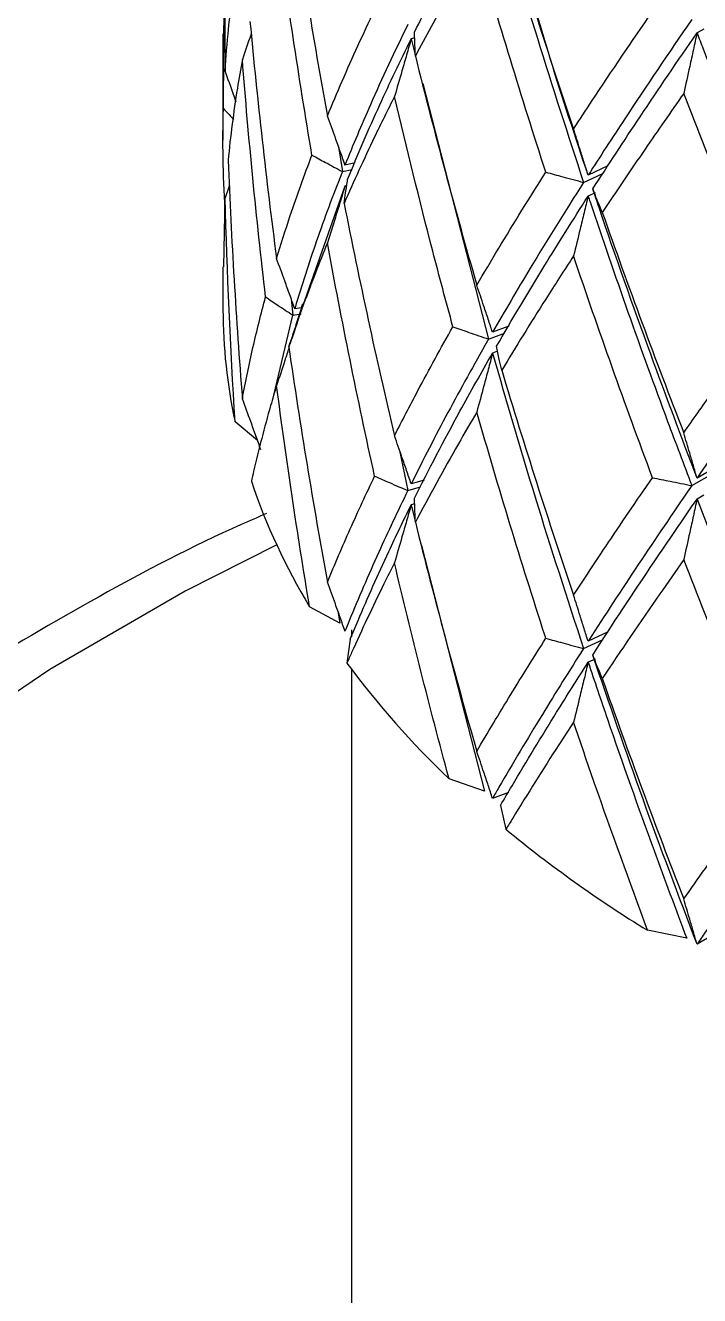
# Model space of a CAD drawing. Extents: x 0 to 10.8, y -11.1 to 0.
# Drawn here: x 4.4711 to 4.5236, y -5.1652 to -5.0663 of the extents above; entities that cross this region are included whole.
import ezdxf

# ---------------------------------------------------------------- set-up
doc = ezdxf.new("R2010")
doc.units = 0
doc.header["$LTSCALE"] = 0.5
doc.header["$MEASUREMENT"] = 0
doc.layers.add('Dimension', color=10, linetype='CONTINUOUS')
doc.layers.add('Mounting', color=4, linetype='CONTINUOUS')

msp = doc.modelspace()

# ---------------------------------------------------------------- linework, layer by layer
at = {"layer": 'Dimension', "transparency": 16777216}
msp.add_open_spline([(4.295788687800496, -4.453301352101676), (5.645067267058266, -4.366282299263275), (6.244345846315582, -5.578301352101789), (6.843624425573125, -6.790320404940189), (8.192903004830669, -6.703301352101676)], degree=3, dxfattribs=at)
at = {"layer": 'Mounting', "lineweight": 25, "transparency": 16777216}
for p, q in [((4.486551396205186, -5.057123224453505), (4.486642742927643, -5.069896564470469)), ((4.486509760085937, -5.072819266015642), (4.486586704035972, -5.062060445136979)), ((4.486474867769175, -5.066996823769159), (4.486474867769175, -5.075266394373557)), ((4.523907179187063, -5.066628339526915), (4.523388675312162, -5.066927665457285)), ((4.501402625802257, -5.067304513515296), (4.501129993169343, -5.067384706431199)), ((4.501129993692757, -5.067384707458586), (4.501451040928714, -5.068630713029449)), ((4.502026734839092, -5.070865019197811), (4.507155012879593, -5.09076820568913)), ((4.495474500691671, -5.075788697846917), (4.49577378090612, -5.077721727586265)), ((4.496769596422837, -5.0770372819714), (4.495976958844949, -5.077212930412998)), ((4.495773779733781, -5.077721728770257), (4.496535597248567, -5.077555283962226)), ((4.514553425405211, -5.078562585705924), (4.51606432551057, -5.077863053317969)), ((4.51644120351898, -5.077287278713698), (4.514911383163508, -5.07800243661967)), ((4.486991132191406, -5.078787589691899), (4.48664277599346, -5.07976839416358)), ((4.495976957753101, -5.078845964560287), (4.492703171817084, -5.088136773939084)), ((4.496108840125089, -5.078816742090396), (4.495976869013248, -5.078845986881277)), ((4.48653628567331, -5.08513885377721), (4.486642742225968, -5.079768515599255)), ((4.515449775494289, -5.079383872972073), (4.514911349170916, -5.079635575621808)), ((4.486474867769175, -5.085139442436684), (4.486474867769175, -5.088457936678822)), ((4.491783975506223, -5.087618656773373), (4.491915663491909, -5.08889761846774)), ((4.490333200669284, -5.095570783369794), (4.491915623979367, -5.088897646269402)), ((4.491915621765884, -5.088897671004588), (4.492555816311096, -5.088800507875874)), ((4.492582768130433, -5.088318868680744), (4.492061946178183, -5.088399431379855)), ((4.492061994936421, -5.090032341524989), (4.491833658431233, -5.090744309375225)), ((4.508733920597933, -5.089752427196856), (4.507464577102837, -5.090228297688554)), ((4.491600161977885, -5.091372887664875), (4.491717050962279, -5.091015290249061)), ((4.50715501157174, -5.090768207023643), (4.508394493163451, -5.090308311632441)), ((4.507859093094339, -5.091713432188953), (4.5074644964036, -5.09186136450387)), ((4.489170951174401, -5.098667385040869), (4.487413567653221, -5.097195799365807)), ((4.500226592002036, -5.099431732617745), (4.500872253344824, -5.10255939816858)), ((4.52534118985659, -5.100453289533164), (4.523388682163386, -5.101580448139146)), ((4.502148672061367, -5.10173705347853), (4.501129965951122, -5.10203669851137)), ((4.522986259711615, -5.102163557618155), (4.524905087646403, -5.101066234471034)), ((4.500872202908113, -5.102559456297456), (4.501860675962917, -5.102272083688604)), ((4.501130010927682, -5.103669602969205), (4.501451272191844, -5.104922010554503)), ((4.501402601028531, -5.103589584345684), (4.501130029091655, -5.103669759410025)), ((4.5239092592833, -5.102912961958737), (4.523388614123633, -5.103213523979264)), ((4.501938664304362, -5.106822064021344), (4.506847726599972, -5.125959593327025)), ((4.495573128857814, -5.112882298858608), (4.493216937991974, -5.11159523465318)), ((4.49542953662376, -5.111947821245337), (4.495573128377146, -5.112882295842155)), ((4.496474867769166, -5.113387935614298), (4.496474867769166, -5.113926840770091)), ((4.516476797534324, -5.113555746470922), (4.514911325431058, -5.114287570793863)), ((4.496390825496292, -5.114112021445635), (4.496131662677953, -5.115978648028147)), ((4.514553389239154, -5.114847686367114), (4.516088318157927, -5.114137028848745)), ((4.515451288415534, -5.11566822925505), (4.514911380502781, -5.115920624519902)), ((4.496474867769166, -5.116442996816886), (4.496474867769166, -5.188892456540714)), ((4.506847727338027, -5.125959596269524), (4.504079485330294, -5.124983458993995)), ((4.508714250545836, -5.126045143147621), (4.50746457627929, -5.126513639811378)), ((4.50809044317316, -5.127064302539566), (4.508509214167134, -5.128921244834771)), ((4.522585765242411, -5.137397889926206), (4.519526462713657, -5.136775342427995)), ((4.525325996250103, -5.136747402336482), (4.523388681468987, -5.137865790354113))]:
    msp.add_line(p, q, dxfattribs=at)
at = {"layer": 'Mounting', "lineweight": 25, "transparency": 16777216, "flags": 128}
msp.add_lwpolyline([(4.490662147693911, -5.106789437495479), (4.483533583325652, -5.110395158018207), (4.472998825183822, -5.116476744443275), (4.463345923856423, -5.123027974549473), (4.45463748211273, -5.130006361095695), (4.446929977539185, -5.13736664656733), (4.440273396260636, -5.145061096688721), (4.434710908760735, -5.153039809998234), (4.430278589905583, -5.161251041478351), (4.427005184983955, -5.169641538142002), (4.42491192328248, -5.178156884398675), (4.424012380407021, -5.186741854960303), (4.424312390237901, -5.195340772998406), (4.425810007096288, -5.203897871229856), (4.428495518362524, -5.212357653589038), (4.432351507465, -5.220665255141), (4.437352966835078, -5.228766797901756), (4.443467460089778, -5.236609740257791), (4.450655332393353, -5.244143217718317), (4.458869967636019, -5.251318372791104), (4.468058090756358, -5.258088671842245), (4.478160113249487, -5.264410206884349)], dxfattribs=at)
at = {"layer": 'Mounting', "lineweight": 25, "transparency": 16777216}
for centre, radius, start, end in [((4.527906879153534, -5.088426288904827), 0.04143202347141255, 180.0437652787543, 192.2196621671841), ((4.535482565042003, -5.086045033238463), 0.04938821721011215, 198.6433369069535, 211.15358736301), ((4.551302716291048, -5.075293452371682), 0.06855020256738359, 216.4064506295553, 226.4580602502554), ((4.570723435422678, -5.053305138092298), 0.0979204007694649, 230.5536780080762, 238.4768681198022)]:
    msp.add_arc(centre, radius, start, end, dxfattribs=at)
for points in [[(4.491600165691125, -5.055087865348185), (4.492491120901377, -5.061211908302027), (4.493495807977069, -5.067316336851718), (4.494611310343316, -5.0733962097421)], [(4.508179928510344, -5.056892781414206), (4.509948924386208, -5.062773655868455), (4.511815587623005, -5.068615586669921), (4.513774499286683, -5.07441439461445)], [(4.493407141527314, -5.076441097570807), (4.492374886564676, -5.070343634258563), (4.491454610951223, -5.064223448174062), (4.490648986153928, -5.058085526349885)], [(4.511617087379818, -5.077766832621649), (4.50972788100853, -5.071936380427417), (4.507933013427191, -5.066064339911577), (4.506237695141863, -5.060154977689024)], [(4.48857805629541, -5.066037033798636), (4.489152359421496, -5.072205224168954), (4.489843315975577, -5.078360771247162), (4.49064892025217, -5.084498585304857)], [(4.489793765824516, -5.087481242457841), (4.489074131388861, -5.081330849751737), (4.488469974505733, -5.075164616420977), (4.487983048938986, -5.06898766319938)], [(4.501455137649373, -5.068733421270451), (4.502946717313989, -5.074712903006969), (4.504542479350675, -5.080659548309484), (4.506237791312287, -5.086568873962563)], [(4.529202529193299, -5.088514270520477), (4.526840259469736, -5.082941778268776), (4.524555288863667, -5.07731728349961), (4.522354250651233, -5.071644334201835)], [(4.486875013009922, -5.076842704542969), (4.487126401328851, -5.083036118267614), (4.487496102619616, -5.089223996884868), (4.487983043630493, -5.095401156909418)], [(4.487413567924705, -5.097195799597046), (4.48705273430096, -5.091392677649651), (4.486795572424853, -5.085582104486491), (4.486642739461786, -5.07976837427924)], [(4.495908269483607, -5.0802025157206), (4.497106063642832, -5.086263183408562), (4.498413408558008, -5.092297482778747), (4.499826509273817, -5.098300676060148)], [(4.516009237750495, -5.080897947384358), (4.518036252680758, -5.08666393704442), (4.520153347220003, -5.092385303350341), (4.522354375509622, -5.098058217064363)], [(4.498286557612573, -5.101428657193594), (4.49695302684836, -5.095402841073394), (4.495726745132288, -5.089347670306609), (4.494611272150451, -5.083267943231533)], [(4.519921972426346, -5.101549335143432), (4.517784563512578, -5.095840809529761), (4.515733443156932, -5.090085232424201), (4.513774565554741, -5.084286532436408)], [(4.49160010037258, -5.09137291908246), (4.492491058393625, -5.097497020504818), (4.493495750480633, -5.103601507276835), (4.494611259989142, -5.109681438001473)], [(4.508180035570149, -5.093178640032647), (4.509948971410722, -5.099059300240071), (4.511815567440863, -5.104901019526153), (4.513774405313598, -5.110699619140576)], [(4.493216938276873, -5.111595234850597), (4.492261474071256, -5.10587197977884), (4.491404732562387, -5.100128993130738), (4.490648903110923, -5.094370396363956)], [(4.501455028296959, -5.105018485602898), (4.502946616879399, -5.110998025096364), (4.504542389897324, -5.116944727650832), (4.506237714785357, -5.122854109920524)], [(4.504079485616103, -5.124983459156795), (4.502571149199412, -5.119409696132664), (4.501152271772298, -5.113804783536239), (4.499826479207059, -5.108172489983588)], [(4.529202369537188, -5.124799396605226), (4.526840174221661, -5.119227069325461), (4.524555273534133, -5.113602742729029), (4.522354300150027, -5.107929964487369)], [(4.516009089143836, -5.117183027368583), (4.518036118709006, -5.122949073356551), (4.520153229719881, -5.128670495248628), (4.522354276154601, -5.134343463694051)]]:
    msp.add_open_spline(points, degree=3, dxfattribs=at)
for points, knots in [([(4.501390178362726, -5.066861206132955), (4.502253784085951, -5.065130376421507), (4.503157108925961, -5.063386715522768), (4.505172328158551, -5.059627773733837), (4.5062946345829, -5.057610377454068), (4.507464594541261, -5.055575521332401)], [0.003097175271565411, 0.003097175271565411, 0.003097175271565411, 0.003097175271565411, 0.003387481537907919, 0.003387481537907919, 0.003717925343859402, 0.003717925343859402, 0.003717925343859402, 0.003717925343859402]), ([(4.507464573805464, -5.055575531079398), (4.507587549035179, -5.056006606851895), (4.508711515778032, -5.059946545263188), (4.51099618842818, -5.067643455844745), (4.513337965695655, -5.074831744242715), (4.514553392395101, -5.078562601895953)], [0, 0, 0, 0, 0.05579333311730928, 0.5099388791400425, 1, 1, 1, 1]), ([(4.506237738184154, -5.060154972725627), (4.505452434773588, -5.061496155133398), (4.504688373265026, -5.062829502735951), (4.503085616389626, -5.065692391856601), (4.502255142887407, -5.067218098064188), (4.501455121012441, -5.068733421262323)], [0.003133451221439314, 0.003133451221439314, 0.003133451221439314, 0.003133451221439314, 0.003352568823996515, 0.003352568823996515, 0.00360659914046512, 0.00360659914046512, 0.00360659914046512, 0.00360659914046512]), ([(4.486642753224714, -5.069896578084865), (4.486710763900646, -5.068807938471366), (4.486799455239179, -5.06771809991784), (4.487061326395178, -5.065105543944298), (4.487253860030478, -5.063582997499395), (4.487486251016435, -5.062057603101266)], [0.004330217516258996, 0.004330217516258996, 0.004330217516258996, 0.004330217516258996, 0.004527813258580844, 0.004527813258580844, 0.004803374041171374, 0.004803374041171374, 0.004803374041171374, 0.004803374041171374]), ([(4.494611270071118, -5.073396200290915), (4.494980505811327, -5.072494337406738), (4.495361867738666, -5.0715897944022), (4.496550060987602, -5.068848904873107), (4.497394264794821, -5.067003005002221), (4.498286646906308, -5.065143560120646)], [0.003680059077938308, 0.003680059077938308, 0.003680059077938308, 0.003680059077938308, 0.003836740417369855, 0.003836740417369855, 0.004153311257810269, 0.004153311257810269, 0.004153311257810269, 0.004153311257810269]), ([(4.513774490186279, -5.074414393781922), (4.514254030075563, -5.073678545909559), (4.514739121826551, -5.072940081536956), (4.516744381806348, -5.069910570674608), (4.518309234610342, -5.067599502891824), (4.519921932183024, -5.065263497358558)], [0.003029962210435011, 0.003029962210435011, 0.003029962210435011, 0.003029962210435011, 0.003145749891090094, 0.003145749891090094, 0.003503269218563002, 0.003503269218563002, 0.003503269218563002, 0.003503269218563002]), ([(4.50087222881416, -5.066274326987468), (4.499840549490727, -5.068374970174261), (4.498867314016024, -5.070458221982221), (4.497260464858527, -5.074096396881032), (4.496601181725964, -5.075658502302076), (4.495976957173525, -5.077212930688233)], [0.003643827384632392, 0.003643827384632392, 0.003643827384632392, 0.003643827384632392, 0.003996629918378722, 0.003996629918378722, 0.004264701058186559, 0.004264701058186559, 0.004264701058186559, 0.004264701058186559]), ([(4.514911357685378, -5.078002450792269), (4.513909830036482, -5.075004725805343), (4.512527437824247, -5.070867015098599), (4.51127791328463, -5.066672737432441), (4.51093365525594, -5.065517166880738)], [0, 0, 0, 0, 0.7244887812131618, 1, 1, 1, 1]), ([(4.522986266555108, -5.065877690710352), (4.521187664919808, -5.068487785386822), (4.519445098303095, -5.071067164373005), (4.516790880275948, -5.075090222912138), (4.515840555195382, -5.076551335242755), (4.514911347408542, -5.078002443466005)], [0.002993668817883921, 0.002993668817883921, 0.002993668817883921, 0.002993668817883921, 0.003387481537907919, 0.003387481537907919, 0.003614582098343172, 0.003614582098343172, 0.003614582098343172, 0.003614582098343172]), ([(4.488681361885938, -5.06695595810271), (4.488666101274248, -5.067000821228078), (4.488650830659253, -5.067045682868581), (4.488635550036406, -5.067090543018537), (4.488420044175427, -5.067723215217029), (4.488202546914181, -5.068355593416072), (4.487983046496311, -5.068987661332073)], [6.962514799859364e-05, 6.962514799859364e-05, 6.962514799859364e-05, 6.962514799859364e-05, 7.384898531625551e-05, 7.384898531625551e-05, 7.384898531625551e-05, 0.0001334188559339996, 0.0001334188559339996, 0.0001334188559339996, 0.0001334188559339996]), ([(4.50145512060999, -5.068733412084555), (4.501442867984679, -5.068453763010154), (4.501431758151284, -5.068174096535188), (4.501421791857865, -5.067894417321611), (4.501415655849542, -5.067722225525813), (4.501409953289567, -5.067550028424364), (4.50140468434347, -5.067377827106213), (4.501399415353262, -5.067205624332644), (4.501394579973066, -5.067033416978461), (4.501390178362726, -5.066861206133069)], [0, 0, 0, 0, 3.6924544755283e-05, 3.6924544755283e-05, 3.6924544755283e-05, 5.965806363265515e-05, 5.965806363265515e-05, 5.965806363265515e-05, 8.239177464945555e-05, 8.239177464945555e-05, 8.239177464945555e-05, 8.239177464945555e-05]), ([(4.515271393661578, -5.079074453323756), (4.516464454290599, -5.077218831095365), (4.517692411017833, -5.075345850314932), (4.520390815762767, -5.071300903961799), (4.521869732568348, -5.069125677464967), (4.52338869686605, -5.066927669832864)], [0.00309717469232233, 0.00309717469232233, 0.00309717469232233, 0.00309717469232233, 0.003387481537907919, 0.003387481537907919, 0.003717925343859384, 0.003717925343859384, 0.003717925343859384, 0.003717925343859384]), ([(4.523388696866277, -5.06692766983258), (4.523295247352053, -5.067362291310303), (4.523201254738524, -5.067797049094054), (4.523106716934535, -5.068231940335636), (4.523012179129182, -5.068666831583471), (4.522917095874391, -5.069101857481542), (4.522821465115157, -5.069537015125604), (4.522667172268257, -5.070239108387113), (4.522511453274547, -5.070941548730559), (4.522354299710969, -5.071644323649821)], [0, 0, 0, 0, 3.692449222956074e-05, 3.692449222956074e-05, 3.692449222956074e-05, 7.384898534112689e-05, 7.384898534112689e-05, 7.384898534112689e-05, 0.0001334239379046245, 0.0001334239379046245, 0.0001334239379046245, 0.0001334239379046245]), ([(4.523388681580855, -5.066927681765435), (4.523548171266611, -5.067341618870842), (4.525005872161046, -5.071124913608116), (4.52793259266241, -5.078505620911642), (4.530848064766587, -5.085374923687823), (4.532361249938276, -5.088940221769349)], [0, 0, 0, 0, 0.05579333311731482, 0.5099388791400454, 1, 1, 1, 1]), ([(4.496182644685632, -5.078336612061776), (4.496964678811764, -5.076410691640319), (4.497800470828224, -5.074472468064755), (4.499462842095454, -5.070819617683981), (4.500276631995803, -5.069108471962522), (4.501129993692757, -5.067384707458586)], [0.0024457030039914, 0.0024457030039914, 0.0024457030039914, 0.0024457030039914, 0.002778333157437116, 0.002778333157437116, 0.003067885072835928, 0.003067885072835928, 0.003067885072835928, 0.003067885072835928]), ([(4.501129993692757, -5.067384707458586), (4.501012239793909, -5.067800017972615), (4.500893801619668, -5.068215352559605), (4.500774676548644, -5.068630707939747), (4.500655551476029, -5.0690460633258), (4.500535739179895, -5.069461440643408), (4.500415237073184, -5.069876836564674), (4.500220817055379, -5.070547042957912), (4.500024600229153, -5.071217301716786), (4.499826575924317, -5.071887598599233)], [0, 0, 0, 0, 3.692449221874746e-05, 3.692449221874746e-05, 3.692449221874746e-05, 7.384898531711333e-05, 7.384898531711333e-05, 7.384898531711333e-05, 0.0001334236841251707, 0.0001334236841251707, 0.0001334236841251707, 0.0001334236841251707]), ([(4.487983046496311, -5.068987661332187), (4.487844014109214, -5.069737829834196), (4.487714533061535, -5.07048713252243), (4.487294710653714, -5.073108235330608), (4.487054732658635, -5.074976351988937), (4.486875058152236, -5.076842679601384)], [0.001830253417566474, 0.001830253417566474, 0.001830253417566474, 0.001830253417566474, 0.001965753762317552, 0.001965753762317552, 0.002304685121717392, 0.002304685121717392, 0.002304685121717392, 0.002304685121717392]), ([(4.487514644950807, -5.072308261151818), (4.487444059119525, -5.072110183701398), (4.487157224559269, -5.071305270626794), (4.486863897068361, -5.070502100030126), (4.486642753224714, -5.06989657808532)], [0, 0, 0, 0, 0.2460855174419, 0.9999999999999999, 0.9999999999999999, 0.9999999999999999, 0.9999999999999999]), ([(4.499826575924544, -5.071887598598721), (4.499295785287813, -5.072939783747984), (4.498780093629193, -5.073987204231855), (4.497446796707436, -5.076765941548729), (4.496656126815196, -5.078489489846959), (4.495908245225337, -5.080202510466222)], [0.002482049257556287, 0.002482049257556287, 0.002482049257556287, 0.002482049257556287, 0.002660083514881951, 0.002660083514881951, 0.00295636741476278, 0.00295636741476278, 0.00295636741476278, 0.00295636741476278]), ([(4.504378839022593, -5.089799613276853), (4.503849856974966, -5.087839433983618), (4.5022461982594, -5.081896966517434), (4.500797462248102, -5.075903840671685), (4.499826605559747, -5.071887604266465)], [0, 0, 0, 0, 0.3298594909214044, 1, 1, 1, 1]), ([(4.522354299710742, -5.071644323650162), (4.521334740734346, -5.073095016775426), (4.520333045102234, -5.074535502369656), (4.518210199240002, -5.077624443865204), (4.5170964154986, -5.079268118626715), (4.516009208208288, -5.080897950178212)], [0.003133451221439309, 0.003133451221439309, 0.003133451221439309, 0.003133451221439309, 0.00335256882399651, 0.00335256882399651, 0.00360659914046512, 0.00360659914046512, 0.00360659914046512, 0.00360659914046512]), ([(4.486642752075113, -5.080637385144769), (4.486560476747172, -5.079320285599408), (4.486508399636023, -5.078003878338052), (4.486465298959502, -5.075398325784477), (4.48647299054528, -5.074109299918121), (4.486509766855761, -5.072819249991994)], [0.004980369164138025, 0.004980369164138025, 0.004980369164138025, 0.004980369164138025, 0.005220000643169479, 0.005220000643169479, 0.005454558158351783, 0.005454558158351783, 0.005454558158351783, 0.005454558158351783]), ([(4.48650980359389, -5.072819288970493), (4.486741400374967, -5.07306500868691), (4.486974002055604, -5.073310413816898), (4.487207605259755, -5.073555500082875), (4.487245589715485, -5.073595351712811), (4.487283600670935, -5.073635194933161), (4.487321638111553, -5.073675029725507)], [0, 0, 0, 0, 3.692454477337301e-05, 3.692454477337301e-05, 3.692454477337301e-05, 4.292855280092174e-05, 4.292855280092174e-05, 4.292855280092174e-05, 4.292855280092174e-05]), ([(4.495976957204903, -5.077212930609846), (4.495853573190743, -5.076859599349689), (4.495729472423136, -5.076506604075632), (4.495604652121301, -5.076153949461514), (4.495479831817647, -5.075801294842336), (4.495354291637796, -5.075448979917098), (4.495228028840074, -5.075097009388458), (4.495024328352201, -5.074529173337567), (4.494818745856492, -5.073962230338736), (4.494611270071346, -5.07339620029046)], [0, 0, 0, 0, 3.692449219005064e-05, 3.692449219005064e-05, 3.692449219005064e-05, 7.384898526709351e-05, 7.384898526709351e-05, 7.384898526709351e-05, 0.0001334196130982739, 0.0001334196130982739, 0.0001334196130982739, 0.0001334196130982739]), ([(4.51491135254696, -5.078002435441647), (4.514808645841185, -5.077669774676735), (4.514705342224715, -5.077337570180362), (4.514601439439048, -5.077005827051323), (4.514497536652016, -5.076674083917567), (4.514393034411114, -5.076342801241879), (4.514287930497176, -5.076011984139711), (4.514118353995173, -5.075478238014227), (4.513947210257356, -5.074945700705655), (4.513774490185824, -5.07441439378232)], [0, 0, 0, 0, 3.692449223030959e-05, 3.692449223030959e-05, 3.692449223030959e-05, 7.38489853314367e-05, 7.38489853314367e-05, 7.38489853314367e-05, 0.0001334237450264696, 0.0001334237450264696, 0.0001334237450264696, 0.0001334237450264696]), ([(4.490648957398435, -5.084498596040646), (4.490985281747271, -5.083385423244408), (4.491341756145403, -5.082268574089085), (4.492243021528793, -5.079585444359964), (4.492806126047299, -5.078017049280277), (4.493407109599502, -5.076441089562479)], [0.004330217516259002, 0.004330217516259002, 0.004330217516259002, 0.004330217516259002, 0.004527813258580849, 0.004527813258580849, 0.004803374041171373, 0.004803374041171373, 0.004803374041171373, 0.004803374041171373]), ([(4.49340711138916, -5.076441090540641), (4.49375890455326, -5.07663347032161), (4.494111484947553, -5.076825371422899), (4.494464847068684, -5.077016790415939), (4.494682409146208, -5.077134645475496), (4.494900268159199, -5.077252318106559), (4.495118422815267, -5.077369807512525), (4.49533657931579, -5.077487297911603), (4.495555031926415, -5.077604605325348), (4.495773779359524, -5.077721728906056)], [0, 0, 0, 0, 3.692454477223546e-05, 3.692454477223546e-05, 3.692454477223546e-05, 5.965863624950677e-05, 5.965863624950677e-05, 5.965863624950677e-05, 8.23929199155721e-05, 8.23929199155721e-05, 8.23929199155721e-05, 8.23929199155721e-05]), ([(4.495773779493447, -5.077721728568974), (4.495757130105858, -5.077763658692845), (4.495740506327365, -5.07780558330245), (4.495025543165411, -5.079611242888973), (4.49437255751991, -5.081365151913985), (4.493158287405549, -5.084858123888296), (4.492597629624015, -5.086595529673673), (4.492076915662437, -5.08834897838824), (4.49206943388117, -5.088374204520846), (4.492061962146636, -5.088399428861635)], [0.004293965242678236, 0.004293965242678236, 0.004293965242678236, 0.004293965242678236, 0.004301204108614124, 0.004301204108614124, 0.004605778298849525, 0.004605778298849525, 0.004910352489084927, 0.004910352489084927, 0.004914798550845806, 0.004914798550845806, 0.004914798550845806, 0.004914798550845806]), ([(4.506237727281132, -5.086568870839983), (4.506798882051953, -5.085610556154791), (4.507370925672831, -5.084648164903001), (4.509131171144418, -5.081728377723778), (4.510352882449524, -5.079757127661082), (4.51161707491292, -5.077766831790143)], [0.003680059077938308, 0.003680059077938308, 0.003680059077938308, 0.003680059077938308, 0.003836740417369892, 0.003836740417369892, 0.004153311257810305, 0.004153311257810305, 0.004153311257810305, 0.004153311257810305]), ([(4.511617060551771, -5.077766827845323), (4.512054615863462, -5.07788703334262), (4.51249266362538, -5.078006643365882), (4.512931196767568, -5.078125655560541), (4.513201193522946, -5.078198929170412), (4.51347137501466, -5.078271976376527), (4.513741739585612, -5.078344796647173), (4.514012106441442, -5.078417617533205), (4.514282656951309, -5.078490211633834), (4.514553389452885, -5.078562578420076)], [0, 0, 0, 0, 3.692454475428036e-05, 3.692454475428036e-05, 3.692454475428036e-05, 5.965826561034208e-05, 5.965826561034208e-05, 5.965826561034208e-05, 8.239217861095099e-05, 8.239217861095099e-05, 8.239217861095099e-05, 8.239217861095099e-05]), ([(4.495976957753101, -5.07884596456006), (4.495853573205522, -5.079253979599287), (4.495729471670074, -5.079661976310774), (4.495604650419182, -5.080069951252653), (4.49547982916647, -5.080477926200331), (4.495354287856117, -5.080885880496623), (4.495228023794425, -5.081293810653847), (4.495024323856569, -5.081951918324933), (4.494818741612107, -5.082609967035239), (4.494611265948606, -5.083267941888721)], [0, 0, 0, 0, 3.692449222042707e-05, 3.692449222042707e-05, 3.692449222042707e-05, 7.384898531625071e-05, 7.384898531625071e-05, 7.384898531625071e-05, 0.0001334188559339927, 0.0001334188559339927, 0.0001334188559339927, 0.0001334188559339927]), ([(4.495908245030023, -5.080202511884465), (4.495946692485177, -5.079923655477046), (4.495986279726367, -5.079644850591137), (4.496027006657869, -5.079366101934397), (4.496052081920425, -5.079194478501222), (4.496077589280958, -5.079022875906787), (4.496103528707181, -5.078851295249081), (4.496129468352592, -5.078679713140957), (4.496155840127358, -5.078508152602581), (4.496182644006694, -5.078336614686179)], [0, 0, 0, 0, 3.692454477208026e-05, 3.692454477208026e-05, 3.692454477208026e-05, 5.965866755317072e-05, 5.965866755317072e-05, 5.965866755317072e-05, 8.239298252384994e-05, 8.239298252384994e-05, 8.239298252384994e-05, 8.239298252384994e-05]), ([(4.514553418151991, -5.07856255373099), (4.513118352600941, -5.08081286760904), (4.511734455006717, -5.08303913936993), (4.509393398219117, -5.086916855503659), (4.508413254960487, -5.088578434270232), (4.507464574650839, -5.090228299776641)], [0.003643827384632398, 0.003643827384632398, 0.003643827384632398, 0.003643827384632398, 0.003996629918378722, 0.003996629918378722, 0.004264701145878904, 0.004264701145878904, 0.004264701145878904, 0.004264701145878904]), ([(4.523388682163386, -5.101580448139146), (4.522174830910899, -5.098373258742981), (4.519536920666269, -5.091403477439997), (4.516891452067512, -5.083867369087898), (4.515434247412259, -5.079556166332907), (4.515271398656751, -5.079074371273748)], [0, 0, 0, 0, 0.4308902538471882, 0.9363995897631551, 1, 1, 1, 1]), ([(4.516009204508919, -5.080897941249304), (4.51589650322876, -5.080625873801068), (4.515784913477546, -5.080353652170459), (4.515674437666348, -5.080081280827756), (4.515606420354516, -5.079913588313104), (4.515538825099611, -5.079745838584699), (4.515471652456199, -5.079578032687721), (4.515404479245262, -5.079410225372555), (4.51533772851144, -5.079242361533261), (4.515271400802931, -5.079074442216438)], [0, 0, 0, 0, 3.692454475528395e-05, 3.692454475528395e-05, 3.692454475528395e-05, 5.965806363265691e-05, 5.965806363265691e-05, 5.965806363265691e-05, 8.23917746494581e-05, 8.23917746494581e-05, 8.23917746494581e-05, 8.23917746494581e-05]), ([(4.507776393607855, -5.09132058078751), (4.508959015944356, -5.089275453719665), (4.510189924731094, -5.087211831912953), (4.512580301713569, -5.083313079103789), (4.513728423676412, -5.081482893627594), (4.514911349627482, -5.079635576589737)], [0.002445702941992327, 0.002445702941992327, 0.002445702941992327, 0.002445702941992327, 0.002778333157437116, 0.002778333157437116, 0.003067885072835928, 0.003067885072835928, 0.003067885072835928, 0.003067885072835928]), ([(4.514911349627482, -5.079635576589737), (4.514808643345987, -5.0800642636097), (4.514705340231558, -5.080493052434406), (4.514601437998408, -5.080921940081794), (4.514497535763439, -5.081350827735264), (4.514393034124623, -5.081779815386938), (4.514287930825049, -5.082208900002684), (4.514118355488108, -5.082901191953567), (4.513947212954236, -5.083593740382469), (4.513774493917481, -5.084286532259284)], [0, 0, 0, 0, 3.692449221874398e-05, 3.692449221874398e-05, 3.692449221874398e-05, 7.384898531710692e-05, 7.384898531710692e-05, 7.384898531710692e-05, 0.0001334236841194314, 0.0001334236841194314, 0.0001334236841194314, 0.0001334236841194314]), ([(4.514911349562681, -5.079635576792498), (4.514961348889756, -5.079784803473274), (4.516934177599978, -5.085672856333474), (4.51959166929214, -5.093204554953502), (4.522355634872383, -5.100499392181803), (4.52298619062617, -5.10216359582455)], [0, 0, 0, 0, 0.01967590629690595, 0.7763543069276951, 1, 1, 1, 1]), ([(4.494611265948606, -5.083267941888835), (4.494292763887415, -5.084045871468959), (4.493983287676201, -5.084821808057256), (4.492931515914051, -5.087532200406088), (4.492236966987548, -5.089457019843678), (4.491600161978113, -5.091372887663908)], [0.001830253417566469, 0.001830253417566469, 0.001830253417566469, 0.001830253417566469, 0.001965753762317547, 0.001965753762317547, 0.002304685121717391, 0.002304685121717391, 0.002304685121717391, 0.002304685121717391]), ([(4.492061962158459, -5.088399428822015), (4.491934304421648, -5.088038501979042), (4.491805905219053, -5.087677866951651), (4.491676761506824, -5.087317528308233), (4.491547617792548, -5.086957189659415), (4.491417729219847, -5.086597146405268), (4.491287092843322, -5.086237403124358), (4.491076332691819, -5.085657016939081), (4.490863624853773, -5.085077408139114), (4.490648957398207, -5.084498596041101)], [0, 0, 0, 0, 3.692449218116364e-05, 3.692449218116364e-05, 3.692449218116364e-05, 7.384898528042187e-05, 7.384898528042187e-05, 7.384898528042187e-05, 0.0001334206713658655, 0.0001334206713658655, 0.0001334206713658655, 0.0001334206713658655]), ([(4.513774493917708, -5.084286532258943), (4.513038715114362, -5.085415566994754), (4.51231620119006, -5.086538116077179), (4.510427188403355, -5.089512368271471), (4.509284492269671, -5.091353224294778), (4.50817999923288, -5.093178638454901)], [0.002482049257556241, 0.002482049257556241, 0.002482049257556241, 0.002482049257556241, 0.002660083514881904, 0.002660083514881904, 0.00295636741476278, 0.00295636741476278, 0.00295636741476278, 0.00295636741476278]), ([(4.507464575629456, -5.090228298074351), (4.507353735108154, -5.089889178477677), (4.507242250700074, -5.089550477424496), (4.507130119907288, -5.0892121999089), (4.507017989112683, -5.088873922388473), (4.50690521162619, -5.088536067479026), (4.506791784984671, -5.088198640199039), (4.506608793140686, -5.08765426685369), (4.5064241106179, -5.087111003334599), (4.506237727281587, -5.086568870839471)], [0, 0, 0, 0, 3.692449219004569e-05, 3.692449219004569e-05, 3.692449219004569e-05, 7.384898526708676e-05, 7.384898526708676e-05, 7.384898526708676e-05, 0.0001334196130982755, 0.0001334196130982755, 0.0001334196130982755, 0.0001334196130982755]), ([(4.487983048334172, -5.095401158225116), (4.488228976405935, -5.09407412898679), (4.488504836223683, -5.092744143623918), (4.489109719369935, -5.090104504703561), (4.489437531545491, -5.088795122017757), (4.489793804396186, -5.087481223683028)], [0.004980369164138026, 0.004980369164138026, 0.004980369164138026, 0.004980369164138026, 0.005220000643169481, 0.005220000643169481, 0.005454558158351784, 0.005454558158351784, 0.005454558158351784, 0.005454558158351784]), ([(4.489793854369509, -5.087481257400327), (4.490108887094721, -5.087693810161795), (4.49042478939964, -5.087905934602077), (4.490741556447119, -5.088117626941994), (4.490936578078845, -5.088247958003763), (4.491131928022014, -5.088378125643544), (4.491327605139759, -5.088508128980436), (4.491523283911192, -5.088638133416282), (4.491719290276706, -5.088767973821234), (4.491915623092382, -5.088897649315015)], [0, 0, 0, 0, 3.692454477337436e-05, 3.692454477337436e-05, 3.692454477337436e-05, 5.965756764222691e-05, 5.965756764222691e-05, 5.965756764222691e-05, 8.239078267931002e-05, 8.239078267931002e-05, 8.239078267931002e-05, 8.239078267931002e-05]), ([(4.492676049159172, -5.088026654093142), (4.492479685987519, -5.088645606574175), (4.492163143530661, -5.089643373809963), (4.491838327939377, -5.090637276808479), (4.491715007655785, -5.091014624457443)], [0, 0, 0, 0, 0.6203375484971595, 1, 1, 1, 1]), ([(4.522354290518251, -5.098058222983809), (4.523082839163635, -5.097021655049161), (4.523820563426398, -5.095979793128777), (4.526075929947183, -5.092816357151889), (4.527621754103393, -5.090677185813718), (4.529202505641706, -5.088514271874487)], [0.003680059077938305, 0.003680059077938305, 0.003680059077938305, 0.003680059077938305, 0.003836740417369897, 0.003836740417369897, 0.004153311257810314, 0.004153311257810314, 0.004153311257810314, 0.004153311257810314]), ([(4.532361277922064, -5.088940170343619), (4.530585545394842, -5.091385300626428), (4.52885146864628, -5.09380075667633), (4.525878520290689, -5.098000901542378), (4.524620354477747, -5.099798290012018), (4.523388680858943, -5.101580448779544)], [0.003643827384632392, 0.003643827384632392, 0.003643827384632392, 0.003643827384632392, 0.003996629918378722, 0.003996629918378722, 0.004264701058186598, 0.004264701058186598, 0.004264701058186598, 0.004264701058186598]), ([(4.499826571646054, -5.098300680757632), (4.50041651067977, -5.09713130657542), (4.50102518849576, -5.095955896439364), (4.502526458484681, -5.093126991955103), (4.503435523517055, -5.091469272423353), (4.504378833770261, -5.089799612086665)], [0.00433021751625904, 0.00433021751625904, 0.00433021751625904, 0.00433021751625904, 0.004527813258580892, 0.004527813258580892, 0.004803374041171378, 0.004803374041171378, 0.004803374041171378, 0.004803374041171378]), ([(4.504378835873467, -5.089799612828642), (4.504792227473899, -5.089945564730556), (4.505206216726492, -5.090090953924516), (4.50562079700785, -5.090235777717794), (4.505876050590359, -5.090324944505824), (4.506131528924243, -5.090413897211818), (4.506387230456767, -5.090502635211806), (4.506642934150932, -5.0905913739619), (4.506898861588752, -5.090679898184305), (4.507155011220675, -5.090768207203382)], [0, 0, 0, 0, 3.692454477223523e-05, 3.692454477223523e-05, 3.692454477223523e-05, 5.965863624950701e-05, 5.965863624950701e-05, 5.965863624950701e-05, 8.239291991557267e-05, 8.239291991557267e-05, 8.239291991557267e-05, 8.239291991557267e-05]), ([(4.507155011425311, -5.090768206845837), (4.507129579480761, -5.090812690270639), (4.507104170543926, -5.090857165231341), (4.506010676189362, -5.092772553671239), (4.504983377880762, -5.09462841456957), (4.503011763322775, -5.098314691318194), (4.502068428611892, -5.10014335242488), (4.501156202208676, -5.101983745345592), (4.50114308677712, -5.102010221221974), (4.501129980671521, -5.102036694131073)], [0.004293965242678269, 0.004293965242678269, 0.004293965242678269, 0.004293965242678269, 0.004301204108614124, 0.004301204108614124, 0.004605778298849525, 0.004605778298849525, 0.004910352489084927, 0.004910352489084927, 0.004914798550845812, 0.004914798550845812, 0.004914798550845812, 0.004914798550845812]), ([(4.49161098371701, -5.091437204039607), (4.491503547984166, -5.091769544309784), (4.491395598558938, -5.092101839450436), (4.491287133853803, -5.092434087370862), (4.491076366393827, -5.093079707991308), (4.490863652071766, -5.093725153856838), (4.490648979421394, -5.09437040940162)], [4.319088975435565e-05, 4.319088975435565e-05, 4.319088975435565e-05, 4.319088975435565e-05, 7.384898521719415e-05, 7.384898521719415e-05, 7.384898521719415e-05, 0.0001334236057473341, 0.0001334236057473341, 0.0001334236057473341, 0.0001334236057473341]), ([(4.501390163987253, -5.103146186228514), (4.502505413432573, -5.100911116753366), (4.503685256675908, -5.098658111074258), (4.50574635896055, -5.094885878000809), (4.506592105097525, -5.093378657073856), (4.507464576121947, -5.091861331961582)], [0.001793937377354738, 0.001793937377354738, 0.001793937377354738, 0.001793937377354738, 0.002169184776966314, 0.002169184776966314, 0.002416362749800615, 0.002416362749800615, 0.002416362749800615, 0.002416362749800615]), ([(4.507464576121947, -5.091861331961411), (4.507353735121342, -5.092283558725569), (4.50724225002341, -5.09270584974638), (4.507130118377972, -5.093128201896093), (4.507017986731171, -5.093550554051831), (4.506905208229, -5.093972968494143), (4.506791780452204, -5.094395442045595), (4.506608789102074, -5.095077012358843), (4.506424106804843, -5.095758740519898), (4.506237723578124, -5.096440612912602)], [0, 0, 0, 0, 3.692449222043017e-05, 3.692449222043017e-05, 3.692449222043017e-05, 7.384898531625528e-05, 7.384898531625528e-05, 7.384898531625528e-05, 0.0001334188559339979, 0.0001334188559339979, 0.0001334188559339979, 0.0001334188559339979]), ([(4.507464495641216, -5.091861361822112), (4.508551294911285, -5.095605272342937), (4.51079046036557, -5.103318964588027), (4.51327484780154, -5.110930437606044), (4.514553415253431, -5.114847613132497)], [0, 0, 0, 0, 0.4853590734404994, 1, 1, 1, 1]), ([(4.508179999552567, -5.093178639865585), (4.508117175843608, -5.092901262496696), (4.508055485593786, -5.092623798719274), (4.507994930396535, -5.092346253150197), (4.50795764702093, -5.092175370449013), (4.507920793812445, -5.092004456268171), (4.507884371133741, -5.091833511685877), (4.507847948147173, -5.09166256565851), (4.507811955621946, -5.091491588862823), (4.507776393928452, -5.091320582330184)], [0, 0, 0, 0, 3.692454477208042e-05, 3.692454477208042e-05, 3.692454477208042e-05, 5.96586675531691e-05, 5.96586675531691e-05, 5.96586675531691e-05, 8.239298252384797e-05, 8.239298252384797e-05, 8.239298252384797e-05, 8.239298252384797e-05]), ([(4.490648979420939, -5.094370409403439), (4.490490803766761, -5.094893977214724), (4.490337015799014, -5.095416969610994), (4.489698643809334, -5.097649708354368), (4.489256749315246, -5.099354569175432), (4.488802770214079, -5.101314567551242), (4.488743770504243, -5.10157399115684), (4.488685901074859, -5.101833262544972)], [0.001208963695116876, 0.001208963695116876, 0.001208963695116876, 0.001208963695116876, 0.001302007850262479, 0.001302007850262479, 0.001606582040497881, 0.001606582040497881, 0.001653080551641115, 0.001653080551641115, 0.001653080551641115, 0.001653080551641115]), ([(4.489427889740455, -5.099388511605582), (4.489297354924702, -5.099019773639498), (4.489166061425749, -5.098651282289836), (4.489034008790213, -5.098283041061165), (4.488901956153313, -5.097914799829084), (4.488769145371407, -5.097546807261722), (4.488635568734708, -5.097179069298306), (4.488420058611155, -5.09658576753651), (4.488202555519365, -5.095993124432198), (4.487983048334172, -5.095401158225116)], [0, 0, 0, 0, 3.69244921317309e-05, 3.69244921317309e-05, 3.69244921317309e-05, 7.384898488476618e-05, 7.384898488476618e-05, 7.384898488476618e-05, 0.0001334224259581454, 0.0001334224259581454, 0.0001334224259581454, 0.0001334224259581454]), ([(4.506237723577897, -5.096440612912772), (4.505753671910952, -5.097267237748099), (4.505277726131908, -5.09809083011686), (4.503639972488145, -5.100964410451127), (4.502521207751215, -5.102999253390749), (4.501455103673834, -5.105018445872872)], [0.001830253417566472, 0.001830253417566472, 0.001830253417566472, 0.001830253417566472, 0.001965753762317504, 0.001965753762317504, 0.002304685121717345, 0.002304685121717345, 0.002304685121717345, 0.002304685121717345]), ([(4.511617094405437, -5.114051938469572), (4.511591737208619, -5.11397363970417), (4.510634932411904, -5.111019187186798), (4.508788181523187, -5.10516972207148), (4.50708788641532, -5.099350308527335), (4.506237742293251, -5.096440613501386)], [0, 0, 0, 0, 0.01342897695924872, 0.5067164798143146, 0.9999999999999999, 0.9999999999999999, 0.9999999999999999, 0.9999999999999999]), ([(4.501129980691985, -5.10203669408952), (4.50101222436615, -5.101690657838958), (4.500893784084383, -5.101344999891921), (4.500774657038392, -5.100999725172016), (4.500655529990581, -5.100654450446882), (4.500535715857495, -5.100309558000163), (4.500415211921563, -5.099965052753987), (4.50022079878454, -5.099409250613405), (4.500024589027817, -5.098854453045305), (4.499826571645826, -5.098300680758086)], [0, 0, 0, 0, 3.692449218116382e-05, 3.692449218116382e-05, 3.692449218116382e-05, 7.384898528041882e-05, 7.384898528041882e-05, 7.384898528041882e-05, 0.000133420671365864, 0.000133420671365864, 0.000133420671365864, 0.000133420671365864]), ([(4.523388680921016, -5.101580448689731), (4.523295228155121, -5.101253724666662), (4.523201232510019, -5.100927491194454), (4.523106691880002, -5.100601753546755), (4.523012151248395, -5.100276015894337), (4.52291706537244, -5.099950773174101), (4.522821432175988, -5.099626030679985), (4.522667146597314, -5.099102121771637), (4.522511435559863, -5.098579511762296), (4.522354290518706, -5.098058222983241)], [0, 0, 0, 0, 3.692449219004528e-05, 3.692449219004528e-05, 3.692449219004528e-05, 7.384898526708648e-05, 7.384898526708648e-05, 7.384898526708648e-05, 0.0001334196130982804, 0.0001334196130982804, 0.0001334196130982804, 0.0001334196130982804]), ([(4.494611267685968, -5.109681438564849), (4.49517465092049, -5.108305304052635), (4.495766391269171, -5.10692267671692), (4.496992821942058, -5.104171922128216), (4.497626427742489, -5.102804205038069), (4.498286626299887, -5.101428631910835)], [0.004980369164138023, 0.004980369164138023, 0.004980369164138023, 0.004980369164138023, 0.005220000643169475, 0.005220000643169475, 0.005454558158351781, 0.005454558158351781, 0.005454558158351781, 0.005454558158351781]), ([(4.49828668732448, -5.101428658893269), (4.498671387552577, -5.101598755089412), (4.49905678403502, -5.101768327956847), (4.499442870685471, -5.101937374379133), (4.49968056980606, -5.102041449943272), (4.499918531185813, -5.102145326252355), (4.500156753397277, -5.102249002581061), (4.500394977622136, -5.102352679786179), (4.500633463186659, -5.102456157226641), (4.500872208657711, -5.102559434178488)], [0, 0, 0, 0, 3.692454477337437e-05, 3.692454477337437e-05, 3.692454477337437e-05, 5.965756764222476e-05, 5.965756764222476e-05, 5.965756764222476e-05, 8.239078267930539e-05, 8.239078267930539e-05, 8.239078267930539e-05, 8.239078267930539e-05]), ([(4.513774490185824, -5.110699614903922), (4.514592260738027, -5.10944482740274), (4.515426539830514, -5.108181865302868), (4.517462201722537, -5.105138356120278), (4.51867749676444, -5.103351740226287), (4.519921906534364, -5.10154933913816)], [0.004330217516259038, 0.004330217516259038, 0.004330217516259038, 0.004330217516259038, 0.004527813258580923, 0.004527813258580923, 0.00480337404117141, 0.00480337404117141, 0.00480337404117141, 0.00480337404117141]), ([(4.519921908859033, -5.101549339611495), (4.52037883169919, -5.101642484851027), (4.520836136493244, -5.101735007944512), (4.521293815787431, -5.101826907053521), (4.52157560506862, -5.101883488559849), (4.521857537093865, -5.101939833686231), (4.522139610118757, -5.101995942008728), (4.522421685528116, -5.102052050805469), (4.52270390253625, -5.10210792290718), (4.522986259399204, -5.102163557838196)], [0, 0, 0, 0, 3.692454477223606e-05, 3.692454477223606e-05, 3.692454477223606e-05, 5.965863624950598e-05, 5.965863624950598e-05, 5.965863624950598e-05, 8.239291991557023e-05, 8.239291991557023e-05, 8.239291991557023e-05, 8.239291991557023e-05]), ([(4.500872210226817, -5.102559430983888), (4.500081311278109, -5.104169723947109), (4.499325082094401, -5.105769133775823), (4.497793335006463, -5.109146551287893), (4.497026980710871, -5.110921860042026), (4.496195057398381, -5.112957549683699), (4.496085473047515, -5.113228030834307), (4.495976955229253, -5.113498266924978)], [0.004944084223654795, 0.004944084223654795, 0.004944084223654795, 0.004944084223654795, 0.005214926679320329, 0.005214926679320329, 0.005519500869555731, 0.005519500869555731, 0.00556622287063774, 0.00556622287063774, 0.00556622287063774, 0.00556622287063774]), ([(4.522986259665231, -5.102163557452059), (4.522953156661742, -5.102211592507274), (4.52292007305914, -5.102259616525259), (4.52149583846267, -5.104327769134841), (4.520139125356309, -5.106328280840046), (4.517496335371561, -5.110294538353969), (4.516211551984725, -5.112258391380692), (4.514947685312563, -5.114230814331279), (4.514929512936988, -5.114259183356751), (4.514911348754595, -5.114287548353275)], [0.004293965242678268, 0.004293965242678268, 0.004293965242678268, 0.004293965242678268, 0.004301204108614124, 0.004301204108614124, 0.004605778298849525, 0.004605778298849525, 0.004910352489084927, 0.004910352489084927, 0.00491479769472716, 0.00491479769472716, 0.00491479769472716, 0.00491479769472716]), ([(4.496390826095421, -5.114112019915467), (4.496588289675401, -5.113631000394491), (4.496789114374906, -5.113149184036729), (4.497744897746543, -5.110889279128799), (4.498541147184142, -5.109102592122838), (4.499944169419905, -5.106098499055747), (4.500527468251676, -5.104886679021661), (4.501130010927682, -5.103669602969148)], [0.001172730824359639, 0.001172730824359639, 0.001172730824359639, 0.001172730824359639, 0.00125546220626011, 0.00125546220626011, 0.001560036396495511, 0.001560036396495511, 0.001764626822426193, 0.001764626822426193, 0.001764626822426193, 0.001764626822426193]), ([(4.501130010927682, -5.103669602969148), (4.501012255619798, -5.10408491353104), (4.500893816341204, -5.10450024815259), (4.500774690501203, -5.104915603556094), (4.500655564659382, -5.10533095896551), (4.500535751929647, -5.105746336294203), (4.500415249751313, -5.10616173221689), (4.500220829872433, -5.106831937734455), (4.500024614134873, -5.107502195588154), (4.499826591960755, -5.108172491549681)], [0, 0, 0, 0, 3.69244921726196e-05, 3.69244921726196e-05, 3.69244921726196e-05, 7.384898521719627e-05, 7.384898521719627e-05, 7.384898521719627e-05, 0.0001334236057473374, 0.0001334236057473374, 0.0001334236057473374, 0.0001334236057473374]), ([(4.501455103673152, -5.105018445873895), (4.501442849104023, -5.104738795885794), (4.501431737420944, -5.104459128598421), (4.501421769390618, -5.104179448660545), (4.501415632447106, -5.104007260175763), (4.50140992897559, -5.10383506641881), (4.501404659146374, -5.10366286847443), (4.501399389272592, -5.103490669074517), (4.501394553037244, -5.103318465123209), (4.501390150603811, -5.103146257704964)], [0, 0, 0, 0, 3.692454477337403e-05, 3.692454477337403e-05, 3.692454477337403e-05, 5.965756764222532e-05, 5.965756764222532e-05, 5.965756764222532e-05, 8.239078267930611e-05, 8.239078267930611e-05, 8.239078267930611e-05, 8.239078267930611e-05]), ([(4.515271352511036, -5.115359455990131), (4.516812061769542, -5.112963225432452), (4.518408701228964, -5.110541745655553), (4.521145774017441, -5.106478371308071), (4.522255949195369, -5.104852474105201), (4.523388681336201, -5.103213482521937)], [0.00179393575452376, 0.00179393575452376, 0.00179393575452376, 0.00179393575452376, 0.002169184776966314, 0.002169184776966314, 0.002416362749800618, 0.002416362749800618, 0.002416362749800618, 0.002416362749800618]), ([(4.523388681336201, -5.10321348252171), (4.523295228166262, -5.10364810491302), (4.523201231939765, -5.104082863591998), (4.523106690590794, -5.104517755704933), (4.523012149240458, -5.104952647824064), (4.522917062508441, -5.105387674569158), (4.522821428354291, -5.105822833033415), (4.522667143192393, -5.10652486772841), (4.522511432345027, -5.107227249374034), (4.522354287395956, -5.107929965470532)], [0, 0, 0, 0, 3.69244922204265e-05, 3.69244922204265e-05, 3.69244922204265e-05, 7.384898531625196e-05, 7.384898531625196e-05, 7.384898531625196e-05, 0.000133418855934001, 0.000133418855934001, 0.000133418855934001, 0.000133418855934001]), ([(4.523388613133648, -5.103213521403859), (4.524790513563403, -5.106806429115977), (4.527678891481401, -5.114209005700445), (4.530770297041727, -5.121482165340069), (4.532361260863809, -5.125225230956005)], [0, 0, 0, 0, 0.4853590734404741, 1, 1, 1, 1]), ([(4.489852578193222, -5.104346831882538), (4.489199977997032, -5.104627763308201), (4.484620690683187, -5.106599055565084), (4.476739424644848, -5.110767742534676), (4.466322622645293, -5.116856255791333), (4.456741172310103, -5.123467823895623), (4.447979977202067, -5.130509795737339), (4.440117937317837, -5.137963073296135), (4.4332047337939, -5.145781291261017), (4.427292886063015, -5.153916539664522), (4.422420919269825, -5.162312062987951), (4.418632389405957, -5.170905317568554), (4.415899620479422, -5.179632784354226), (4.414394627189949, -5.188427864668199), (4.413788226140241, -5.194370281146746), (4.413981036301038, -5.197346146845916), (4.413984048149132, -5.197392632235847)], [0, 0, 0, 0, 0.01381946163011013, 0.09697098728127015, 0.1802104063188128, 0.2635133153462301, 0.3468180045139733, 0.4300284116659794, 0.513018194211239, 0.5956279614000337, 0.677685116072329, 0.7590418577027213, 0.8396235815678245, 0.9194689567058181, 0.9987420410305483, 1, 1, 1, 1]), ([(4.499826591959845, -5.108172491551613), (4.499549143569766, -5.108722491018852), (4.49927571988519, -5.109271404645995), (4.498124586133144, -5.111612722336531), (4.497285927554231, -5.113395281206408), (4.496370870552255, -5.115438346372798), (4.496250734341402, -5.115708639119077), (4.49613166338122, -5.115978646433234)], [0.001208963695116874, 0.001208963695116874, 0.001208963695116874, 0.001208963695116874, 0.001302007850262475, 0.001302007850262475, 0.001606582040497876, 0.001606582040497876, 0.001653080551641111, 0.001653080551641111, 0.001653080551641111, 0.001653080551641111]), ([(4.522354287395956, -5.107929965470703), (4.521725841503894, -5.108824091522081), (4.52110422727128, -5.109714278765523), (4.518952069439138, -5.112817813432059), (4.517457984278735, -5.115011192041209), (4.51600917499718, -5.117182977855862)], [0.001830253417566432, 0.001830253417566432, 0.001830253417566432, 0.001830253417566432, 0.001965753762317461, 0.001965753762317461, 0.002304685121717343, 0.002304685121717343, 0.002304685121717343, 0.002304685121717343]), ([(4.495976957246739, -5.113498261901043), (4.49585357343858, -5.11314493054482), (4.495729472509311, -5.112791935350003), (4.495604654031013, -5.112439279874764), (4.495479835551123, -5.11208662439617), (4.495354300459667, -5.111734307063728), (4.495228041468408, -5.11138233472667), (4.495024337501491, -5.110814468940589), (4.494818749745718, -5.110247497035743), (4.494611267685968, -5.109681438564792)], [0, 0, 0, 0, 3.692449213173081e-05, 3.692449213173081e-05, 3.692449213173081e-05, 7.384898488476286e-05, 7.384898488476286e-05, 7.384898488476286e-05, 0.0001334224259581422, 0.0001334224259581422, 0.0001334224259581422, 0.0001334224259581422]), ([(4.51491133828813, -5.114287564697463), (4.514808629889558, -5.113954905228582), (4.51470532493704, -5.113622701758743), (4.514601420981307, -5.113290959530332), (4.514497517023756, -5.112959217297032), (4.514393013782637, -5.112627935392993), (4.514287908887582, -5.112297119049174), (4.514118339551942, -5.111763401684698), (4.513947203184216, -5.111230892983599), (4.513774490185597, -5.110699614904377)], [0, 0, 0, 0, 3.692449218116388e-05, 3.692449218116388e-05, 3.692449218116388e-05, 7.3848985280422e-05, 7.3848985280422e-05, 7.3848985280422e-05, 0.0001334206713658569, 0.0001334206713658569, 0.0001334206713658569, 0.0001334206713658569]), ([(4.506237725138817, -5.122854109388641), (4.507093940985442, -5.121391840157742), (4.507975699972121, -5.119919807684767), (4.509770077266467, -5.116985764414153), (4.51068178507785, -5.115524284827927), (4.511617055497027, -5.114051906008683)], [0.00498036916413806, 0.00498036916413806, 0.00498036916413806, 0.00498036916413806, 0.005220000643169511, 0.005220000643169511, 0.00545455815835178, 0.00545455815835178, 0.00545455815835178, 0.00545455815835178]), ([(4.511617124905797, -5.114051925077092), (4.512054679390531, -5.114172130653174), (4.512492726375058, -5.114291740772444), (4.512931258789195, -5.114410753116715), (4.513201246806602, -5.114484024569038), (4.513471419568759, -5.114557069644206), (4.51374177541993, -5.114629887803972), (4.514012133556434, -5.114702706579237), (4.514282675356526, -5.114775298589166), (4.514553399160377, -5.114847663297326)], [0, 0, 0, 0, 3.692454477337428e-05, 3.692454477337428e-05, 3.692454477337428e-05, 5.965756764222431e-05, 5.965756764222431e-05, 5.965756764222431e-05, 8.239078267930495e-05, 8.239078267930495e-05, 8.239078267930495e-05, 8.239078267930495e-05]), ([(4.514553401342937, -5.114847659875124), (4.513453262098892, -5.116572692305908), (4.512383635362539, -5.118282886642817), (4.510177873988368, -5.121887078914142), (4.509049797943362, -5.12377733295574), (4.507795380504831, -5.125939612122636), (4.507629495897618, -5.12622680745784), (4.507464572601066, -5.126513634693083)], [0.004944084223654827, 0.004944084223654827, 0.004944084223654827, 0.004944084223654827, 0.005214926679320329, 0.005214926679320329, 0.005519500869555731, 0.005519500869555731, 0.005566222870637738, 0.005566222870637738, 0.005566222870637738, 0.005566222870637738]), ([(4.516009174996725, -5.117182977856999), (4.515896471825272, -5.116910909727665), (4.515784880273259, -5.116638687506168), (4.515674402770856, -5.116366315647156), (4.515606385901719, -5.11619862647342), (4.515538791112249, -5.116030880116568), (4.515471618961783, -5.115863077617121), (4.515404446243565, -5.115695273699259), (4.515337696029292, -5.115527413283189), (4.515271368871709, -5.115359497409997)], [0, 0, 0, 0, 3.692454477337376e-05, 3.692454477337376e-05, 3.692454477337376e-05, 5.965756764222512e-05, 5.965756764222512e-05, 5.965756764222512e-05, 8.239078267930622e-05, 8.239078267930622e-05, 8.239078267930622e-05, 8.239078267930622e-05]), ([(4.523388680952849, -5.137865790652143), (4.521967999019807, -5.134112630094194), (4.519150345235175, -5.126668946321388), (4.516557088327318, -5.119108104991597), (4.515271370783466, -5.115359495928828)], [0, 0, 0, 0, 0.5042074156482431, 1, 1, 1, 1]), ([(4.508090444026948, -5.127064300921234), (4.508387603832489, -5.126553269936664), (4.508687791680131, -5.126041054450411), (4.510107116659356, -5.123637038932486), (4.511262913119481, -5.121731910793017), (4.5132575625139, -5.118521662696764), (4.514076122426559, -5.117224784345751), (4.514911364660065, -5.115920470142441)], [0.001172730824359639, 0.001172730824359639, 0.001172730824359639, 0.001172730824359639, 0.00125546220626011, 0.00125546220626011, 0.001560036396495511, 0.001560036396495511, 0.001764626822426148, 0.001764626822426148, 0.001764626822426148, 0.001764626822426148]), ([(4.514911364660065, -5.115920470142385), (4.514808657149388, -5.116349157370394), (4.514705353072031, -5.116777946355114), (4.514601450167902, -5.117206834113233), (4.514497547262181, -5.117635721877434), (4.514393045245015, -5.118064709589419), (4.514287941882912, -5.118493794214714), (4.514118366667162, -5.119186085274237), (4.513947225083029, -5.119878632674386), (4.5137745079046, -5.120571423388299)], [0, 0, 0, 0, 3.692449217262254e-05, 3.692449217262254e-05, 3.692449217262254e-05, 7.384898521719566e-05, 7.384898521719566e-05, 7.384898521719566e-05, 0.0001334236057473375, 0.0001334236057473375, 0.0001334236057473375, 0.0001334236057473375]), ([(4.514911326838273, -5.115920464199462), (4.515409858931434, -5.117396734649219), (4.517068927579658, -5.122309626021035), (4.519611516898522, -5.129479341731951), (4.521733516712629, -5.135128911447453), (4.522585749065456, -5.13739787775927)], [0, 0, 0, 0, 0.2044850248196541, 0.6805072297325743, 1, 1, 1, 1]), ([(4.513774507903236, -5.120571423390345), (4.513389912602861, -5.121161592612395), (4.513008803128969, -5.121750220289925), (4.511395217683457, -5.124259288378084), (4.510196448423585, -5.12616546896345), (4.508860305902544, -5.128345126524266), (4.508684283719958, -5.12863338879464), (4.508509215201229, -5.128921243134471)], [0.001208963695116875, 0.001208963695116875, 0.001208963695116875, 0.001208963695116875, 0.001302007850262442, 0.001302007850262442, 0.001606582040497843, 0.001606582040497843, 0.001653080551641078, 0.001653080551641078, 0.001653080551641078, 0.001653080551641078]), ([(4.519526463178408, -5.136775339321048), (4.518134973205179, -5.132975248164144), (4.516166453978485, -5.127599318298167), (4.514316685870199, -5.12216452652649), (4.513774465963706, -5.120571433710381)], [0, 0, 0, 0, 0.706871416048065, 1, 1, 1, 1]), ([(4.5074645756672, -5.126513629360659), (4.507353735330753, -5.126174509644272), (4.507242250777381, -5.125835808688976), (4.507130121622595, -5.125497530102223), (4.507017992466672, -5.125159251512287), (4.5069052195513, -5.124821393609523), (4.506791796329253, -5.124483964082685), (4.506608801360017, -5.123939561402892), (4.506424114111724, -5.123396269583566), (4.506237725138817, -5.122854109388641)], [0, 0, 0, 0, 3.692449213173418e-05, 3.692449213173418e-05, 3.692449213173418e-05, 7.384898488476267e-05, 7.384898488476267e-05, 7.384898488476267e-05, 0.0001334224259581404, 0.0001334224259581404, 0.0001334224259581404, 0.0001334224259581404]), ([(4.522354288711995, -5.134343461772062), (4.523465916429586, -5.132761792878227), (4.524599156955901, -5.131167499537014), (4.526883057973237, -5.127986005165781), (4.528033021789497, -5.126399432862911), (4.529202488265128, -5.124799348325382)], [0.004980369164138089, 0.004980369164138089, 0.004980369164138089, 0.004980369164138089, 0.005220000643169604, 0.005220000643169604, 0.005454558158351845, 0.005454558158351845, 0.005454558158351845, 0.005454558158351845]), ([(4.532361263626399, -5.125225278375012), (4.530999965450974, -5.127099659465216), (4.529663688982964, -5.128955832901738), (4.526880315679136, -5.132862742833026), (4.525439820220981, -5.134908845935627), (4.523817732717816, -5.137245658143058), (4.523602797807371, -5.137555959848555), (4.52338867697199, -5.137865785731833)], [0.004944084223654851, 0.004944084223654851, 0.004944084223654851, 0.004944084223654851, 0.005214926679320329, 0.005214926679320329, 0.005519500869555731, 0.005519500869555731, 0.005566222870637738, 0.005566222870637738, 0.005566222870637738, 0.005566222870637738]), ([(4.523388680952849, -5.137865779971889), (4.523295228342704, -5.137539055808304), (4.523201232575502, -5.137212822450294), (4.523106693326326, -5.136887083548174), (4.523012154076241, -5.136561344643042), (4.522917072054497, -5.136236098418351), (4.522821441740916, -5.135911353294944), (4.522667153527209, -5.135387415401624), (4.522511438505717, -5.134864777620521), (4.522354288711995, -5.134343461772062)], [0, 0, 0, 0, 3.692449213172901e-05, 3.692449213172901e-05, 3.692449213172901e-05, 7.38489848847577e-05, 7.38489848847577e-05, 7.38489848847577e-05, 0.0001334224259581369, 0.0001334224259581369, 0.0001334224259581369, 0.0001334224259581369])]:
    msp.add_open_spline(points, degree=3, knots=knots, dxfattribs=at)

doc.saveas('drawing.dxf')
